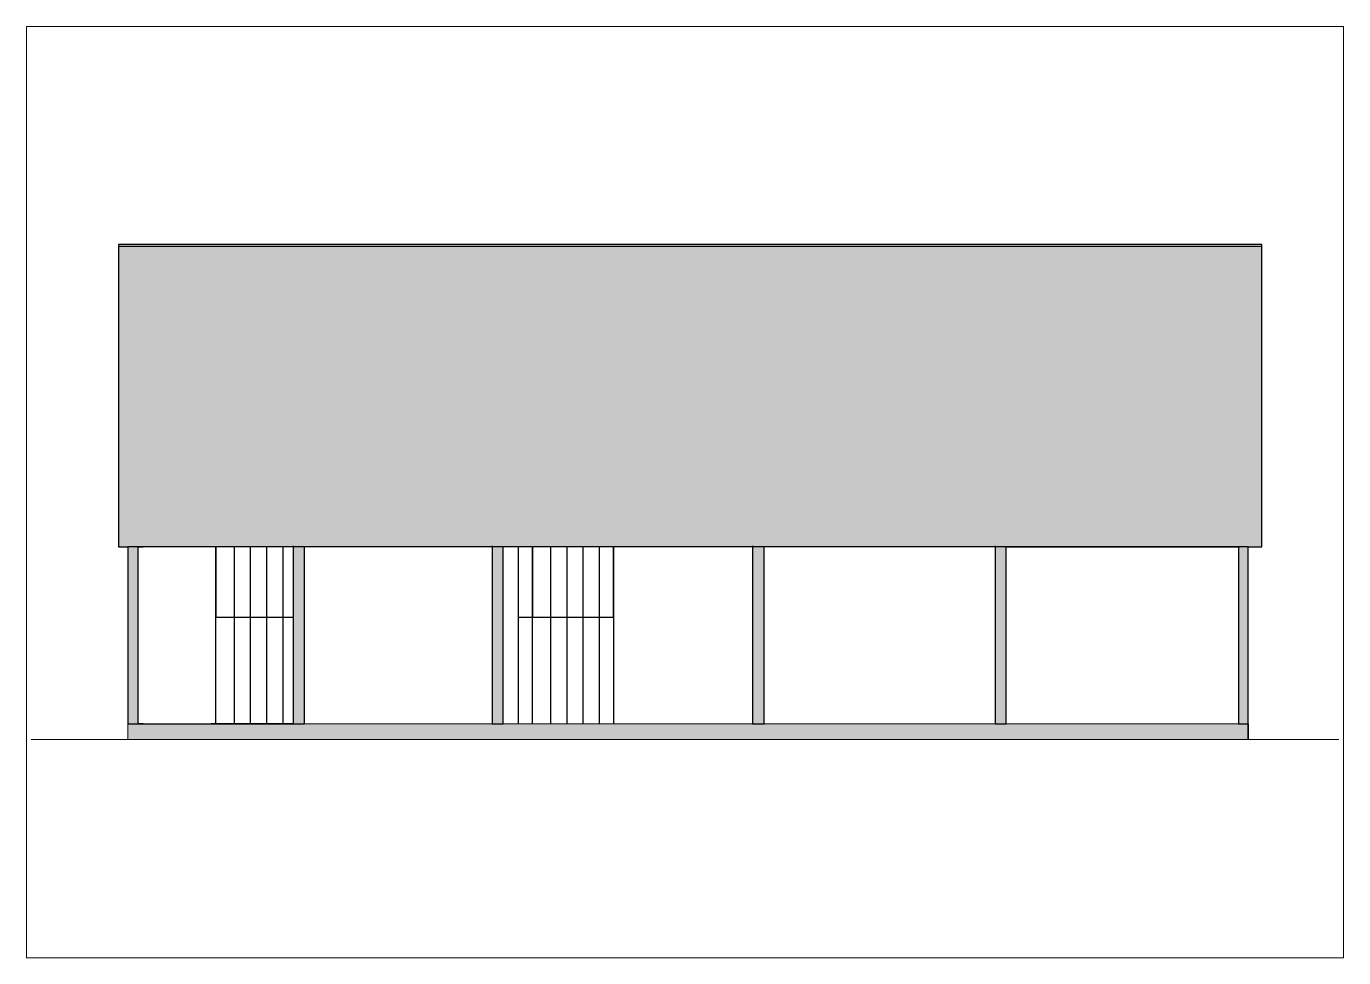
# Paper-space layout 'Layout2' of a CAD drawing. Header units: millimetres. Extents: x 30 to 267, y 21 to 189.
# The model-space entities are those that its viewports show. They can reach past a viewport. Long polylines and large blocks are cut down to what shows.
import ezdxf

# ---------------------------------------------------------------- set-up
doc = ezdxf.new("R2010")
doc.units = ezdxf.units.MM
doc.layers.get('0').update_dxf_attribs({"color": 250, "lineweight": 25})
for name, color, linetype, lineweight in [('A-BAS-___-___-EXI', 250, 'Continuous', 13), ('A-COB-___-___-EXI', 250, 'Continuous', 25), ('A-PIL-___-___-EXI', 250, 'Continuous', 25), ('A-POR-___-___-EXI', 250, 'Continuous', 25)]:
    doc.layers.add(name, color=color, linetype=linetype, lineweight=lineweight)

msp = doc.modelspace()

# ---------------------------------------------------------------- hatches: boundary and pattern name
at = {"layer": 'A-BAS-___-___-EXI', "true_color": 0xcb9898}
msp.add_hatch(color=253, dxfattribs=at).paths.add_polyline_path([(41826, -149), (54450, -149), (54450, 29), (41710, 29), (41710, -149)])
at = {"layer": 'A-COB-___-___-EXI'}
h = msp.add_hatch(dxfattribs=at)
h.set_pattern_fill('FP_1', color=256, style=0, pattern_type=2)
h.set_pattern_definition([(289.441, (58278.74, 1657.15), (259.25183, -608.57153), [8.013, -793.273]), (0, (58264.07, 1649.6), (0, 125.933), [17.335, -249.364]), (277.474, (58272.075, 1720.748), (266.638623, -2014.4585002), [71.762, -14280.618]), (0, (58060.05, 1659.04), (0, 125.933), [46.672, -220.027]), (0, (58060.05, 1649.6), (0, 125.933), [45.339, -221.361]), (302.429, (58256.073, 1662.19), (255.76317, -360.589507), [14.92, -1477.085]), (323.702, (58244.071, 1671.004), (519.79369, -367.806289), [14.891, -2963.341]), (336.595, (58228.069, 1677.931), (2919.208201, -1253.062172), [17.437, -3469.899]), (350.538, (58205.4, 1681.709), (792.653871, -124.696613), [22.982, -4573.449]), (356.141, (58193.398, 1690.524), (258.448491, 0.557332), [18.712, -1852.431]), (350.131, (58212.067, 1689.265), (2926.828884, -502.5536833), [25.717, -5117.689]), (339.306, (58237.404, 1684.857), (1031.414172, -364.42847), [21.382, -1404.089]), (325.518, (58257.406, 1677.301), (2388.356397, -1628.918924), [17.795, -3541.22]), (82.526, (58105.387, 1649.596), (1600.2655104, 12215.98353865), [71.762, -14280.618]), (81.69, (58114.722, 1594.815), (267.0117864, 1891.0287864), [55.362, -3635.445]), (278.31, (58264.074, 1649.596), (266.416503, -1761.0268774), [55.362, -3635.445]), (0, (58182.73, 1681.71), (0, 125.933), [22.669, -244.03]), (11.245, (58157.394, 1676.671), (1874.4029028, 379.3001244), [25.832, -5140.647]), (23.024, (58144.059, 1671.004), (284.156794, 133.3510585), [14.489, -2883.351]), (33.467, (58130.724, 1662.19), (560.686175, 395.832752), [15.985, -1582.552]), (57.571, (58122.723, 1649.596), (544.330598, 898.747177), [14.92, -1477.085]), (0, (58105.39, 1649.6), (0, 125.933), [17.335, -249.364]), (70.559, (58105.387, 1649.596), (7.445, 147.02893), [8.013, -793.273]), (56.503, (58108.054, 1657.152), (1073.990477, 1647.993247), [12.081, -2404.151]), (34.482, (58114.722, 1667.226), (545.3542226, 386.0078165), [17.795, -3541.22]), (20.694, (58129.39, 1677.3), (302.086924, 139.300028), [21.382, -1404.089]), (9.869, (58149.393, 1684.857), (2140.4660462, 379.0059414), [25.717, -5117.689]), (3.859, (58174.729, 1689.265), (1608.452055, 126.487774), [18.712, -1852.431]), (303.497, (58272.075, 1667.226), (259.511829, -366.938186), [12.081, -2404.151]), (0, (58280.08, 1659.04), (0, 125.933), [46.672, -220.027]), (0, (58281.41, 1649.6), (0, 125.933), [45.339, -221.361])])
h.paths.add_polyline_path([(48811, 2041), (54602, 2041), (54602, 5454), (41602, 5454), (41602, 2041), (45978, 2041)])
at = {"layer": 'A-PIL-___-___-EXI', "true_color": 0xc19a82}
h = msp.add_hatch(color=33, dxfattribs=at)
h.paths.add_polyline_path([(54450, 29), (54450, 2041), (54338, 2041), (54338, 29)])
h.paths.add_polyline_path([(41710, 29), (41826, 29), (41826, 2041), (41710, 2041)])
h.paths.add_polyline_path([(51698, 29), (51698, 2041), (51571, 2041), (51571, 29)])
h.paths.add_polyline_path([(43591, 29), (43718, 29), (43718, 2041), (43591, 2041)])
h.paths.add_polyline_path([(48946, 29), (48946, 2041), (48811, 2041), (48811, 29)])
h.paths.add_polyline_path([(45851, 29), (45978, 29), (45978, 2041), (45851, 2041)])

# ---------------------------------------------------------------- linework, layer by layer
msp.add_lwpolyline([(42516, 29), (43257, 29), (42886, 29), (42785, 29), (42658, 29)])
msp.add_lwpolyline([(54450, -149), (54450, 29)], close=True)
at = {"layer": 'A-BAS-___-___-EXI'}
for p, q in [((43591, 29), (41826, 29)), ((47421, 29), (48013, 29)), ((54338, 29), (51698, 29))]:
    msp.add_line(p, q, dxfattribs=at)
msp.add_lwpolyline([(55479, -149), (54450, -149), (41710, -149), (41710, 29), (41710, -149), (40610, -149)], dxfattribs=at)
for points in [[(45851, 29), (43718, 29)], [(48811, 29), (45978, 29)], [(51571, 29), (48946, 29)], [(51698, 29), (54338, 29)]]:
    msp.add_lwpolyline(points, close=True, dxfattribs=at)
at = {"layer": 'A-COB-___-___-EXI'}
msp.add_line((54602, 5454), (41602, 5454), dxfattribs=at)
for points in [[(54450, 2041), (54602, 2041), (54602, 5477), (41602, 5477), (41602, 2041), (41710, 2041)], [(43591, 2041), (41826, 2041), (41885, 2041)], [(45851, 2053), (45851, 2041), (43718, 2041)], [(48811, 2053), (48811, 2041), (45978, 2041)], [(51571, 2053), (51571, 2041), (48946, 2041)]]:
    msp.add_lwpolyline(points, dxfattribs=at)
msp.add_lwpolyline([(54338, 2041), (51698, 2041)], close=True, dxfattribs=at)
at = {"layer": 'A-PIL-___-___-EXI'}
for points in [[(41826, 2041), (41710, 2041), (41710, 29), (41826, 29)], [(43718, 2041), (43591, 2041), (43591, 29), (43718, 29)], [(45978, 2041), (45851, 2041), (45851, 29), (45978, 29)], [(48946, 2041), (48811, 2041), (48811, 29), (48946, 29)], [(51698, 2041), (51571, 2041), (51571, 29), (51698, 29)], [(54450, 2041), (54338, 2041), (54338, 29), (54450, 29)]]:
    msp.add_lwpolyline(points, close=True, dxfattribs=at)
at = {"layer": 'A-POR-___-___-EXI'}
for p, q in [((43100, 2041), (43100, 29)), ((43285, 2041), (43285, 29)), ((43474, 29), (43474, 2041)), ((46151, 29), (46151, 2041)), ((46311, 29), (46311, 2041)), ((46521, 29), (46521, 2041)), ((46700, 2041), (46700, 29)), ((46885, 2041), (46885, 29)), ((47074, 29), (47074, 2041)), ((47230, 2041), (47230, 29))]:
    msp.add_line(p, q, dxfattribs=at)
for points in [[(41885, 29), (41826, 29), (43591, 29), (42711, 29), (42711, 2041)], [(43591, 2053), (43591, 2041), (42711, 2041), (42711, 1241), (43591, 1241)], [(43139, 29), (43257, 29), (42921, 29), (42921, 2041)], [(46151, 1241), (47230, 1241), (47230, 2041), (46311, 2041), (46311, 1241)]]:
    msp.add_lwpolyline(points, dxfattribs=at)

psp = doc.layouts.new('Layout2')

# ---------------------------------------------------------------- viewports
at = {"layer": '0'}
psp.add_viewport(center=(148.5, 104.94), size=(237.6, 167.9109), view_center_point=(48044.81, 2663.67), view_height=10585.2566, dxfattribs=at)

doc.saveas('drawing.dxf')
